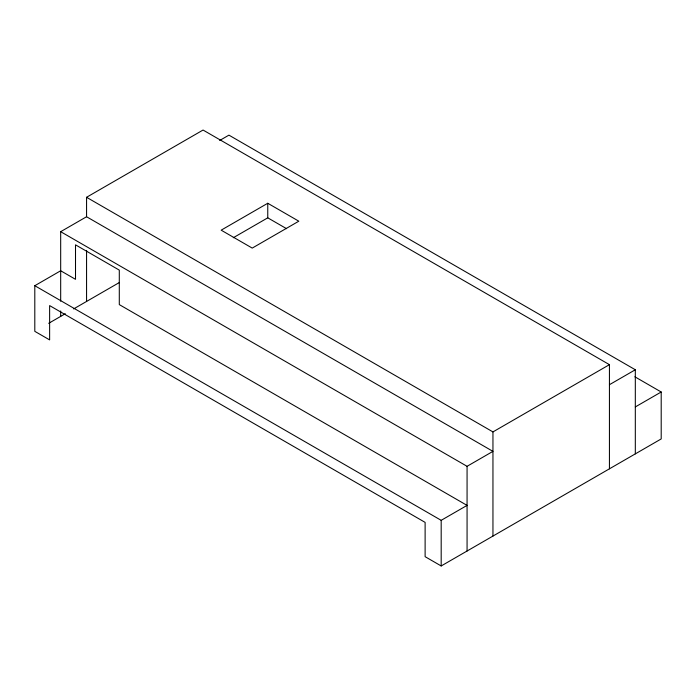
<?xml version="1.0" encoding="UTF-8"?>
<svg xmlns="http://www.w3.org/2000/svg" width="696" height="696" viewBox="0 0 696 696"><rect width="100%" height="100%" fill="white"/><g stroke="black" fill="none" stroke-linecap="round" stroke-linejoin="round"><path stroke-width="1.04" d="M60.682 301.185L60.682 231.69L467.068 466.311L492.951 451.365L86.565 216.743L86.565 197.29L203.049 130.039L609.435 364.66L609.435 468.826M60.682 231.69L86.565 216.743M219.684 140.479L228.932 135.137L635.317 369.759L635.317 453.879M34.8 285.708L60.682 270.761L75.507 279.322L75.507 244.835L119.294 270.118L119.294 304.604L467.068 505.392L441.186 520.33L34.8 285.708L34.8 331.34L49.625 339.892L49.625 305.596L425.117 522.383L425.117 556.678L441.186 565.961L661.2 438.932L661.2 391.996L634.856 376.788M48.668 323.327L65.302 313.722M73.628 308.92L119.442 282.463M267.76 203.267L221.163 230.167L252.23 248.098L298.819 221.197L267.76 203.267L267.76 217.831L233.282 237.736M86.565 197.29L492.951 431.911L609.435 364.66M609.435 384.705L635.317 369.759M635.317 406.934L661.2 391.996M267.76 217.831L286.587 228.697M492.951 431.911L492.951 536.068M467.068 466.311L467.068 551.014M441.186 520.33L441.186 565.961M86.565 250.412L86.565 301.446M60.682 310.964L60.682 316.393"/></g></svg>
